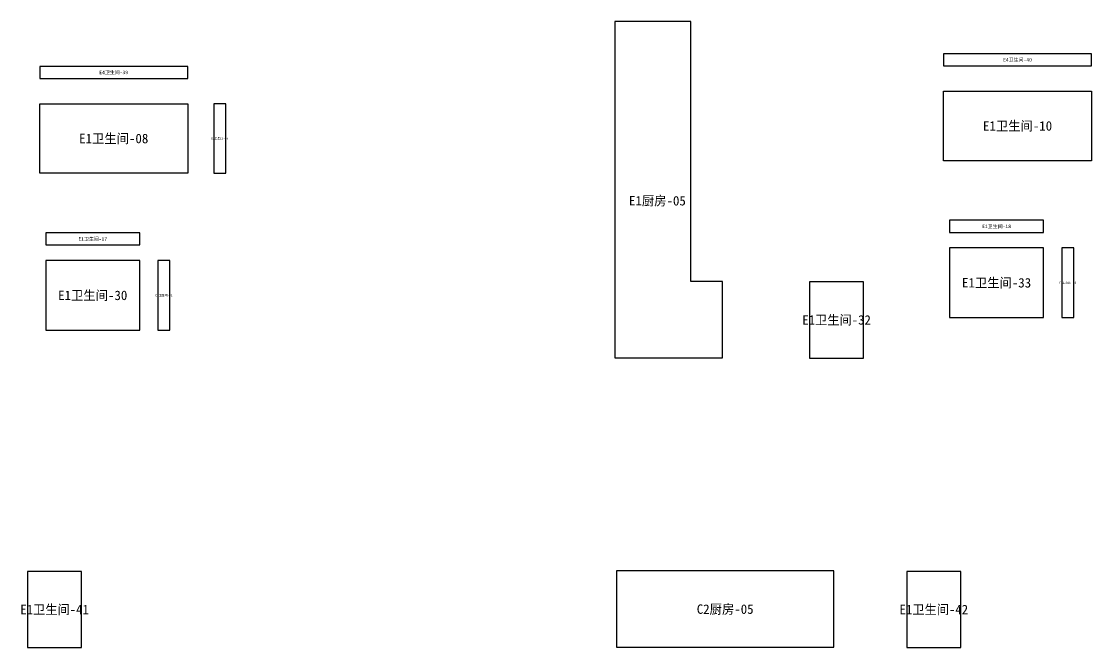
# Model space of a CAD drawing. Header units: inches. Extents: x 44145 to 132907, y -98283 to 21892.
# Drawn here: x 67412 to 76454, y -51972 to -46677 of the extents above; entities that cross this region are included whole.
import ezdxf
from ezdxf.enums import TextEntityAlignment as Align

# ---------------------------------------------------------------- set-up
doc = ezdxf.new("R2010")
doc.units = ezdxf.units.IN
doc.layers.add('NUMBERS', color=7, linetype='Continuous')
doc.layers.add('OUTER', color=7, linetype='Continuous')

msp = doc.modelspace()

# ---------------------------------------------------------------- linework, layer by layer
at = {"layer": 'OUTER'}
for points in [[(72424.6, -49522.3), (73334.2, -49522.3), (73334.2, -48877.7), (73069.1, -48877.7), (73069.1, -46677.5), (72424.6, -46677.5), (72424.6, -49522.3)], [(75202.7, -47053.1), (76453.6, -47053.1), (76453.6, -46951.5), (75202.7, -46951.5), (75202.7, -47053.1)], [(67566.3, -47159.5), (68817.2, -47159.5), (68817.2, -47057.9), (67566.3, -47057.9), (67566.3, -47159.5)], [(75203, -47266.6), (76454, -47266.6), (76454, -47855.6), (75203, -47855.6), (75203, -47266.6)], [(67566.6, -47373.1), (68817.6, -47373.1), (68817.6, -47962), (67566.6, -47962), (67566.6, -47373.1)], [(69036.9, -47962), (69138.5, -47962), (69138.5, -47373.1), (69036.9, -47373.1), (69036.9, -47962)], [(75254.3, -48460.9), (76048, -48460.9), (76048, -48359.3), (75254.3, -48359.3), (75254.3, -48460.9)], [(67617.9, -48567.4), (68411.6, -48567.4), (68411.6, -48465.8), (67617.9, -48465.8), (67617.9, -48567.4)], [(75254.3, -49181.5), (76048, -49181.5), (76048, -48592.6), (75254.3, -48592.6), (75254.3, -49181.5)], [(76201.8, -49181.5), (76303.4, -49181.5), (76303.4, -48592.6), (76201.8, -48592.6), (76201.8, -49181.5)], [(67617.9, -49288), (68411.6, -49288), (68411.6, -48699.1), (67617.9, -48699.1), (67617.9, -49288)], [(68565.4, -49288), (68667, -49288), (68667, -48699.1), (68565.4, -48699.1), (68565.4, -49288)], [(74070.9, -49523.5), (74528.1, -49523.5), (74528.1, -48879), (74070.9, -48879), (74070.9, -49523.5)], [(67463.8, -51971.7), (67921, -51971.7), (67921, -51327.2), (67463.8, -51327.2), (67463.8, -51971.7)], [(72440.6, -51968.5), (74275.7, -51968.5), (74275.7, -51324), (72440.6, -51324), (72440.6, -51968.5)], [(74892.3, -51971.7), (75349.5, -51971.7), (75349.5, -51327.2), (74892.3, -51327.2), (74892.3, -51971.7)]]:
    msp.add_lwpolyline(points, dxfattribs=at)

# ---------------------------------------------------------------- texts
at = {"layer": 'NUMBERS'}
for s, height, p in [('E4卫生间-40', 30, (75828.1, -47002.3)), ('E4卫生间-39', 30, (68191.7, -47108.7)), ('E1卫生间-10', 80, (75828.5, -47561.1)), ('E1卫生间-08', 80, (68192.1, -47667.6)), ('E1卫生间-09', 17.64, (69087.7, -47667.6)), ('E1厨房-05', 80, (72785.6, -48193.7)), ('E1卫生间-18', 30, (75651.2, -48410.1)), ('E1卫生间-17', 30, (68014.8, -48516.6)), ('E1卫生间-33', 80, (75651.2, -48887.1)), ('E1卫生间-34', 17.64, (76252.6, -48887.1)), ('E1卫生间-30', 80, (68014.8, -48993.5)), ('E1卫生间-31', 17.64, (68616.2, -48993.5)), ('E1卫生间-32', 79.37, (74299.5, -49201.3)), ('E1卫生间-41', 79.37, (67692.4, -51649.4)), ('C2厨房-05', 80, (73358.1, -51646.3)), ('E1卫生间-42', 79.38, (75120.9, -51649.4))]:
    msp.add_text(s, height=height, dxfattribs=at).set_placement(p, align=Align.MIDDLE_CENTER)

doc.saveas('drawing.dxf')
